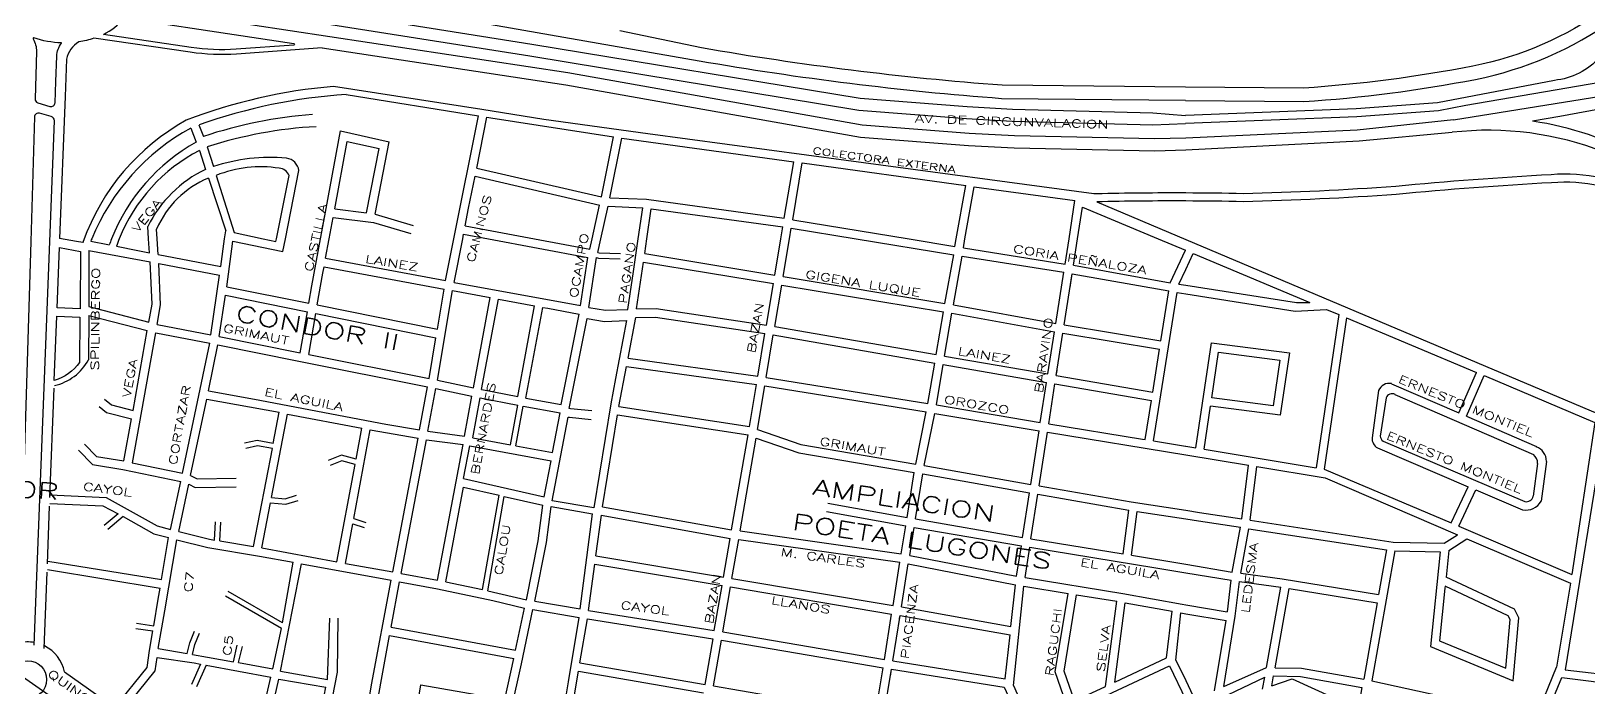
# Model space of a CAD drawing. Header units: millimetres. Extents: x 4375152 to 4409667, y 6523746 to 6549185.
# Drawn here: x 4383284 to 4385230, y 6530495 to 6531316 of the extents above; entities that cross this region are included whole.
import ezdxf

# ---------------------------------------------------------------- set-up
doc = ezdxf.new("R2010")
doc.units = ezdxf.units.MM
for name, color, linetype in [('FERROCARRIL', 252, 'VÍAS'), ('LINEA CALLE', 252, 'Continuous'), ('NOMBRE BARRIO', 8, 'Continuous'), ('NOMBRE CALLE', 252, 'Continuous')]:
    doc.layers.add(name, color=color, linetype=linetype)
doc.styles.add('ROMANS', font='romans')
doc.styles.add('S1', font='ROMANS')
doc.linetypes.add('VÍAS', pattern='A,3.81,[130,ltypeshp.shx,S=6.35,R=0,X=0,Y=0],3.81', length=7.62)

msp = doc.modelspace()

# ---------------------------------------------------------------- linework, layer by layer
at = {"layer": 'FERROCARRIL', "ltscale": 0.3, "transparency": 33554687, "flags": 128}
msp.add_lwpolyline([(4382736.5, 6530909.5, 0.007326), (4383105.8, 6530625.6), (4383401.7, 6530418.5), (4383678, 6530220.2), (4384055.4, 6529961), (4384202.4, 6529835.9), (4384267.5, 6529780.5, 0.038593), (4384512.2, 6529617.9, 0.028826), (4384696.6, 6529553.8, -0.002261), (4385070.4, 6529456, -0.003425), (4385638.4, 6529300.5, -0.012198), (4386349.8, 6529107.4), (4386818.2, 6528980.5)], format="xyb", dxfattribs=at)
at = {"layer": 'LINEA CALLE', "transparency": 33554687}
for p, q in [((4383677.4, 6531236.2), (4383842.7, 6531209.8)), ((4383483.1, 6531194.5), (4383490, 6531177)), ((4383493.3, 6531198.3), (4383498.8, 6531183.7)), ((4383811.8, 6531056), (4383842.7, 6531209.8)), ((4383840.4, 6531144.5), (4383853.2, 6531208.1)), ((4383853.2, 6531208.1), (4383857.9, 6531207.4)), ((4383857.9, 6531207.4), (4384011.4, 6531183.6)), ((4385061.2, 6531204.9), (4384940.8, 6531191.6)), ((4383649.2, 6531078.1), (4383670, 6531190.9)), ((4383662.9, 6531093.4), (4383678.3, 6531177.8)), ((4383670, 6531190.9), (4383731.1, 6531177.2)), ((4383678.4, 6531177.8), (4383718.7, 6531168.9)), ((4383713.3, 6531086.7), (4383731.1, 6531177.2)), ((4383996.2, 6531108.3), (4384011.4, 6531183.6)), ((4384006.8, 6531107.2), (4384021.9, 6531182)), ((4384021.9, 6531182), (4384236.6, 6531152.3)), ((4384940.8, 6531191.6), (4384726.6, 6531181.8)), ((4384726.8, 6531167.4), (4384943.1, 6531178.3)), ((4384943.1, 6531178.3), (4385059.3, 6531189.1)), ((4383493.8, 6531166.4), (4383501.5, 6531142.8)), ((4383503.7, 6531170.8), (4383511.3, 6531146.3)), ((4383702.8, 6531088.5), (4383718.7, 6531168.9)), ((4383514.8, 6531135.2), (4383537.2, 6531063.8)), ((4383590.2, 6531056), (4383606, 6531135)), ((4383601.4, 6531056), (4383618.1, 6531141.3)), ((4383830.3, 6531094.2), (4383838.3, 6531134.1)), ((4383838.3, 6531134.1), (4383994.1, 6531097.9)), ((4383840.4, 6531144.5), (4383996.2, 6531108.3)), ((4384224.8, 6531081.6), (4384236.6, 6531152.3)), ((4384235.3, 6531079.9), (4384247.2, 6531150.9)), ((4384247.2, 6531150.9), (4384451.7, 6531122.6)), ((4383505, 6531132), (4383526.8, 6531066)), ((4384439.8, 6531056), (4384451.7, 6531122.6)), ((4384450.6, 6531056), (4384462.3, 6531121.1)), ((4384462.3, 6531121.1), (4384588, 6531103.8)), ((4383984.7, 6531056), (4383994, 6531097.9)), ((4383995.6, 6531056), (4384004.7, 6531096.6)), ((4384004.7, 6531096.6), (4384048, 6531094.9)), ((4384006.8, 6531107.2), (4384052.5, 6531105.4)), ((4384042.3, 6531056), (4384048, 6531094.9)), ((4384052.5, 6531105.4), (4384224.8, 6531081.6)), ((4384580.7, 6531056), (4384588, 6531103.8)), ((4384591.4, 6531056), (4384597.6, 6531095.7)), ((4384597.6, 6531095.7), (4384692.2, 6531056)), ((4384615.3, 6531102.2), (4384726.6, 6531055.2)), ((4383645.2, 6531056), (4383649.2, 6531078.1)), ((4383650.2, 6531084), (4383650.3, 6531084)), ((4383656.1, 6531056), (4383661, 6531082.7)), ((4383661, 6531082.7), (4383711.3, 6531076.2)), ((4383662.9, 6531093.4), (4383702.8, 6531088.5)), ((4383711.3, 6531076.2), (4383757.9, 6531062.6)), ((4383713.3, 6531086.7), (4383760.9, 6531072.8)), ((4383826, 6531072.2), (4383830.3, 6531094.2)), ((4384053.1, 6531056), (4384058.6, 6531093.6)), ((4384058.6, 6531093.6), (4384222.9, 6531071)), ((4384235.3, 6531079.9), (4384381, 6531056)), ((4383430.3, 6531056), (4383429.4, 6531071.4)), ((4383431.4, 6531038.6), (4383430.3, 6531056)), ((4383441, 6531056), (4383440.3, 6531068)), ((4383442.2, 6531036.5), (4383441, 6531056)), ((4383520.6, 6531021.4), (4383525.4, 6531056)), ((4383525.4, 6531056), (4383526.8, 6531066)), ((4383537.2, 6531063.8), (4383573.6, 6531056)), ((4383573.6, 6531056), (4383589.5, 6531052.6)), ((4383589.5, 6531052.6), (4383590.2, 6531056)), ((4383598.2, 6531040), (4383601.4, 6531056)), ((4383634.5, 6530997.3), (4383645.2, 6531056)), ((4383651.6, 6531031.7), (4383656.1, 6531056)), ((4383801.3, 6531003.9), (4383811.8, 6531056)), ((4383812.4, 6531001.6), (4383822.9, 6531056)), ((4383822.9, 6531056), (4383824, 6531061.8)), ((4383824, 6531061.8), (4383855, 6531056)), ((4383826, 6531072.2), (4383912.8, 6531056)), ((4383855, 6531056), (4383979.4, 6531032.7)), ((4383912.8, 6531056), (4383981.8, 6531043.1)), ((4383981.8, 6531043.1), (4383984.7, 6531056)), ((4383991.8, 6531038.9), (4383995.6, 6531056)), ((4384036.4, 6531015.1), (4384042.3, 6531056)), ((4384050.4, 6531037.5), (4384053.1, 6531056)), ((4384212.8, 6531010.5), (4384220.4, 6531056)), ((4384220.4, 6531056), (4384222.9, 6531071)), ((4384223.3, 6531008.7), (4384231.2, 6531056)), ((4384231.2, 6531056), (4384233.4, 6531069.3)), ((4384233.4, 6531069.3), (4384314.8, 6531056)), ((4384314.8, 6531056), (4384436.5, 6531036)), ((4384381, 6531056), (4384438.1, 6531046.6)), ((4384438.1, 6531046.6), (4384439.8, 6531056)), ((4384448.6, 6531044.8), (4384450.6, 6531056)), ((4384575.9, 6531024.5), (4384580.7, 6531056)), ((4384586.3, 6531022.9), (4384591.4, 6531056)), ((4384692.2, 6531056), (4384726.1, 6531041.8)), ((4384724.7, 6531056), (4384726.6, 6531055.2)), ((4383355.8, 6531041.6), (4383355.6, 6530971.3)), ((4383355.8, 6531041.6), (4383432.2, 6531027.1)), ((4383358.1, 6531053), (4383379.4, 6531048.9)), ((4383379.4, 6531048.9), (4383381.2, 6531048.5)), ((4383390.3, 6531046.7), (4383417, 6531041.4)), ((4383417, 6531041.4), (4383431.4, 6531038.6)), ((4383442.2, 6531036.5), (4383520.6, 6531021.4)), ((4383528.3, 6530996.1), (4383535.8, 6531053.2)), ((4383535.8, 6531053.2), (4383598.2, 6531040)), ((4383991.8, 6531038.9), (4383993.5, 6531038.6)), ((4383993.5, 6531038.6), (4384020.1, 6531037.8)), ((4384050.4, 6531037.5), (4384212.8, 6531010.5)), ((4384425.6, 6530975.3), (4384436.5, 6531036)), ((4384448.6, 6531044.8), (4384575.8, 6531024.5)), ((4384707.1, 6531001.1), (4384726.1, 6531041.8)), ((4384726.6, 6531055.2), (4385252.1, 6530833.1)), ((4384726.6, 6531017.7), (4384735.9, 6531037.7)), ((4384735.9, 6531037.7), (4384881.6, 6530976.5)), ((4383434.7, 6530974.3), (4383432.2, 6531027.1)), ((4383445.4, 6530973.6), (4383443, 6531025.1)), ((4383443, 6531025.1), (4383519, 6531010.7)), ((4383648.2, 6531013), (4383649.6, 6531020.8)), ((4383649.6, 6531020.8), (4383799.9, 6530993.2)), ((4383651.6, 6531031.7), (4383801.3, 6531003.9)), ((4383970, 6530972.5), (4383979.4, 6531032.7)), ((4383980.4, 6530970.3), (4383990.1, 6531032.5)), ((4383990.1, 6531032.5), (4383992.8, 6531032)), ((4383992.8, 6531032), (4384019.9, 6531031.1)), ((4384040.2, 6530968.4), (4384048.7, 6531027)), ((4384048.7, 6531027), (4384211.2, 6531000)), ((4384436.1, 6530973.5), (4384447, 6531034.3)), ((4384447, 6531034.3), (4384574.2, 6531014.3)), ((4384586.3, 6531022.9), (4384707.1, 6531001.1)), ((4384718, 6530999.3), (4384726.6, 6531017.7)), ((4383508, 6530936.1), (4383519, 6531010.7)), ((4383630.6, 6530975.4), (4383634.5, 6530997.3)), ((4383641.1, 6530973.4), (4383648.2, 6531013)), ((4383812.4, 6531001.6), (4383970, 6530972.5)), ((4384029.4, 6530967.8), (4384036.4, 6531015.1)), ((4384202.5, 6530948), (4384211.2, 6531000)), ((4384213.1, 6530946.2), (4384221.7, 6530998.2)), ((4384221.7, 6530998.2), (4384423.7, 6530964.8)), ((4384223.3, 6531008.7), (4384425.6, 6530975.3)), ((4384564.2, 6530950.2), (4384574.2, 6531014.3)), ((4384574.7, 6530948.4), (4384584.6, 6531012.4)), ((4384582, 6530995), (4384584.6, 6531012.4)), ((4384584.6, 6531012.4), (4384705.4, 6530990.8)), ((4384718, 6530999.3), (4384726.6, 6530998)), ((4384726.6, 6530998), (4384865.1, 6530976.2)), ((4383518.6, 6530934), (4383526.3, 6530985.6)), ((4383526.3, 6530985.6), (4383629.1, 6530964.8)), ((4383528.3, 6530996.1), (4383630.6, 6530975.4)), ((4383791.3, 6530942.9), (4383799.9, 6530993.2)), ((4383791.3, 6530879.2), (4383810.3, 6530991.3)), ((4383810.3, 6530991.3), (4383857.2, 6530982.6)), ((4383836.2, 6530869.7), (4383857.2, 6530982.6)), ((4383846.6, 6530867.6), (4383867.7, 6530980.6)), ((4383867.7, 6530980.6), (4383912.7, 6530972.3)), ((4384686.2, 6530803.4), (4384715.7, 6530988.9)), ((4384695.5, 6530928.4), (4384705.4, 6530990.8)), ((4384715.7, 6530988.9), (4384726.6, 6530987.2)), ((4384726.6, 6530987.2), (4384863.2, 6530965.7)), ((4383355.5, 6530960.3), (4383355.2, 6530904.6)), ((4383355.5, 6530960.3), (4383428.7, 6530941.5)), ((4383355.6, 6530971.3), (4383430.7, 6530951.9)), ((4383430.7, 6530951.9), (4383434.7, 6530974.3)), ((4383441, 6530948.9), (4383445.4, 6530973.6)), ((4383619.9, 6530913.4), (4383629.1, 6530964.8)), ((4383630.4, 6530911.5), (4383639.5, 6530962.8)), ((4383639.5, 6530962.8), (4383789.5, 6530932.4)), ((4383641.1, 6530973.4), (4383791.3, 6530942.9)), ((4383891.6, 6530858.8), (4383912.7, 6530972.3)), ((4383902, 6530856.8), (4383923.1, 6530970.3)), ((4383923.1, 6530970.3), (4383929.1, 6530969.2)), ((4383929.1, 6530969.2), (4383968.4, 6530961.9)), ((4383945.9, 6530849), (4383968.4, 6530961.9)), ((4383980.4, 6530970.3), (4384001.2, 6530966.8)), ((4384001.2, 6530966.8), (4384029.4, 6530967.8)), ((4384039.2, 6530957.8), (4384063.8, 6530958.2)), ((4384040.2, 6530968.4), (4384064.5, 6530968.9)), ((4384063.8, 6530958.2), (4384200.6, 6530937.5)), ((4384064.5, 6530968.9), (4384202.5, 6530948)), ((4384414.6, 6530911.2), (4384423.7, 6530964.8)), ((4384425.1, 6530909.4), (4384434.1, 6530963.1)), ((4384434.1, 6530963.1), (4384562.4, 6530939.7)), ((4384436.1, 6530973.5), (4384564.2, 6530950.2)), ((4384863.2, 6530965.7), (4384902.3, 6530967.8)), ((4384865.1, 6530976.2), (4384881.6, 6530976.5)), ((4384917.9, 6530961.3), (4384889.4, 6530769.9)), ((4384902.3, 6530967.8), (4384917.9, 6530961.3)), ((4384902.3, 6530967.8), (4384917.9, 6530961.3)), ((4383410.9, 6530841.3), (4383428.7, 6530941.5)), ((4383441, 6530948.9), (4383508, 6530936.1)), ((4384029.6, 6530907), (4384039.2, 6530957.8)), ((4384213.1, 6530946.2), (4384414.6, 6530911.2)), ((4384554.2, 6530887.1), (4384562.4, 6530939.7)), ((4384574.7, 6530948.4), (4384695.5, 6530928.4)), ((4384927.5, 6530957.2), (4384899.7, 6530768.2)), ((4384927.5, 6530957.2), (4385089.8, 6530889.1)), ((4383410.1, 6530776), (4383439.3, 6530938.4)), ((4383439.3, 6530938.4), (4383506.9, 6530925.5)), ((4383472.7, 6530763.1), (4383506.9, 6530925.5)), ((4383505.2, 6530866), (4383517, 6530923.5)), ((4383517, 6530923.5), (4383618.1, 6530902.9)), ((4383518.6, 6530934), (4383619.9, 6530913.4)), ((4383780.9, 6530881.5), (4383789.5, 6530932.4)), ((4384191.7, 6530884.3), (4384200.6, 6530937.5)), ((4384202.2, 6530882.6), (4384211.1, 6530935.8)), ((4384211.1, 6530935.8), (4384412.9, 6530900.6)), ((4384564.7, 6530885.3), (4384572.9, 6530937.9)), ((4384572.9, 6530937.9), (4384693.8, 6530917.9)), ((4384739, 6530794.6), (4384758.6, 6530925.8)), ((4384758.6, 6530925.8), (4384856.1, 6530913.3)), ((4383618.1, 6530902.9), (4383779.1, 6530871)), ((4383630.4, 6530911.5), (4383780.9, 6530881.5)), ((4384029.6, 6530907), (4384191.7, 6530884.3)), ((4384404.4, 6530850.1), (4384412.9, 6530900.6)), ((4384425.1, 6530909.4), (4384554.2, 6530887.1)), ((4384685.3, 6530864.5), (4384693.8, 6530917.9)), ((4384759.1, 6530857.3), (4384767.6, 6530914.2)), ((4384767.6, 6530914.2), (4384844.1, 6530904.2)), ((4384844.1, 6530904.2), (4384835.6, 6530847.4)), ((4384856.1, 6530913.3), (4384844.7, 6530835.5)), ((4384018.2, 6530846.5), (4384027.6, 6530896.6)), ((4384027.6, 6530896.6), (4384190, 6530873.8)), ((4384202.2, 6530882.6), (4384404.4, 6530850.1)), ((4384414.9, 6530848.3), (4384423.4, 6530898.9)), ((4384423.4, 6530898.9), (4384552.6, 6530876.6)), ((4384564.7, 6530885.3), (4384565.7, 6530891.4)), ((4384564.7, 6530885.3), (4384564.7, 6530885.3)), ((4384564.7, 6530885.3), (4384685.3, 6530864.5)), ((4385067.7, 6530838.4), (4385089.7, 6530889.1)), ((4385077.4, 6530834.2), (4385099.4, 6530885)), ((4385099.4, 6530885), (4385237.8, 6530826.6)), ((4383505.2, 6530866), (4383562.8, 6530855.6)), ((4383769, 6530817.2), (4383779.1, 6530871)), ((4383779.5, 6530815.4), (4383789.5, 6530868.9)), ((4383789.5, 6530868.9), (4383834.4, 6530859.3)), ((4383791.3, 6530879.2), (4383836.2, 6530869.7)), ((4383846.6, 6530867.6), (4383846.8, 6530867.5)), ((4383846.7, 6530867.7), (4383891.6, 6530858.8)), ((4384181.3, 6530821.4), (4384190, 6530873.8)), ((4384191.4, 6530817.6), (4384200.6, 6530872.1)), ((4384200.6, 6530872.1), (4384402.3, 6530839.6)), ((4384544.8, 6530826.6), (4384552.6, 6530876.6)), ((4384555.3, 6530824.8), (4384563.1, 6530874.8)), ((4384563.1, 6530874.8), (4384563.1, 6530874.8)), ((4384563.1, 6530874.8), (4384683.7, 6530854)), ((4384967.6, 6530866.2), (4384959.4, 6530807.2)), ((4384983.7, 6530874.9), (4385067.7, 6530838.4)), ((4384988, 6530861.4), (4385161, 6530786.2)), ((4383368.5, 6530846.6), (4383377.8, 6530839)), ((4383375.1, 6530855.7), (4383384.1, 6530848.3)), ((4383384.1, 6530848.3), (4383410.9, 6530841.3)), ((4383482.9, 6530760.3), (4383503, 6530855.6)), ((4383503, 6530855.6), (4383593.7, 6530839.3)), ((4383562.8, 6530855.6), (4383726.8, 6530824.4)), ((4383825.2, 6530809.4), (4383834.4, 6530859.3)), ((4383835.6, 6530807.4), (4383844.9, 6530857.2)), ((4383844.9, 6530857.2), (4383891.7, 6530848)), ((4383882.5, 6530798.6), (4383891.7, 6530848)), ((4383889.1, 6530797.4), (4383898.3, 6530846.8)), ((4383898.3, 6530846.8), (4383944.9, 6530838.4)), ((4383902, 6530856.8), (4383945.9, 6530849)), ((4384018.2, 6530846.5), (4384181.3, 6530821.4)), ((4384414.9, 6530848.3), (4384544.8, 6530826.6)), ((4384675.9, 6530805.1), (4384683.7, 6530854)), ((4384749.5, 6530792.9), (4384757.5, 6530846.8)), ((4384844.7, 6530835.5), (4384757.5, 6530846.8)), ((4384835.6, 6530847.4), (4384759.1, 6530857.3)), ((4384976.9, 6530857.2), (4384969.7, 6530809.5)), ((4383377.8, 6530839), (4383409, 6530830.8)), ((4383399.6, 6530778.3), (4383409, 6530830.8)), ((4383584.1, 6530732.7), (4383604.1, 6530836.9)), ((4383586.2, 6530800.2), (4383593.7, 6530839.3)), ((4383604.1, 6530836.9), (4383696.9, 6530819.3)), ((4383726.8, 6530824.4), (4383769, 6530817.2)), ((4383935.3, 6530788.7), (4383944.9, 6530838.4)), ((4383997.6, 6530721), (4384016.4, 6530836)), ((4384016.4, 6530836), (4384179.5, 6530810.9)), ((4384389.3, 6530774.4), (4384402.3, 6530839.6)), ((4384399.8, 6530772.6), (4384412.8, 6530837.8)), ((4384412.8, 6530837.8), (4384543.3, 6530816)), ((4384412.8, 6530837.5), (4384543.4, 6530816.1)), ((4384413, 6530837.5), (4384413.1, 6530837.8)), ((4384555.3, 6530824.8), (4384672.5, 6530805.6)), ((4385077.4, 6530834.2), (4385164.7, 6530796.2)), ((4385252.1, 6530833.1), (4385200.6, 6530517.3)), ((4385237.8, 6530826.6), (4385209.1, 6530636.6)), ((4383566.1, 6530804), (4383550.4, 6530800.4)), ((4383586.2, 6530800.2), (4383566.1, 6530804)), ((4383686.9, 6530706.4), (4383707.4, 6530817.3)), ((4383689.7, 6530780.6), (4383696.9, 6530819.3)), ((4383707.4, 6530817.3), (4383767.1, 6530806.8)), ((4383735.7, 6530639.6), (4383767.1, 6530806.8)), ((4383746.1, 6530637.8), (4383777.5, 6530804.9)), ((4383777.5, 6530804.9), (4383823.3, 6530798.9)), ((4383779.5, 6530815.4), (4383825.2, 6530809.4)), ((4383835.6, 6530807.4), (4383882.5, 6530798.6)), ((4384159, 6530692.1), (4384179.5, 6530810.9)), ((4384169.6, 6530690.8), (4384189.6, 6530807)), ((4384189.6, 6530807), (4384242.8, 6530788.6)), ((4384191.4, 6530817.6), (4384245.4, 6530799)), ((4384533, 6530749), (4384543.4, 6530816.1)), ((4384543.2, 6530816), (4384543.2, 6530816.1)), ((4384543.3, 6530747.1), (4384553.9, 6530814.3)), ((4384553.9, 6530814.3), (4384726.6, 6530785.9)), ((4384672.5, 6530805.6), (4384675.9, 6530805.1)), ((4384672.5, 6530805.6), (4384675.9, 6530805.1)), ((4384686.2, 6530803.4), (4384726.2, 6530796.7)), ((4384973.3, 6530803.2), (4385150.3, 6530727.6)), ((4383342.6, 6530791.9), (4383360.2, 6530774.1)), ((4383350.1, 6530799.4), (4383365.3, 6530784)), ((4383365.3, 6530784), (4383399.4, 6530778.4)), ((4383566.3, 6530797.2), (4383551.9, 6530793.9)), ((4383561.5, 6530671.4), (4383585, 6530793.7)), ((4383585, 6530793.7), (4383566.3, 6530797.2)), ((4383671.5, 6530785.4), (4383654.8, 6530779)), ((4383689.7, 6530780.6), (4383671.5, 6530785.4)), ((4383791.4, 6530629.5), (4383823.3, 6530798.9)), ((4383824, 6530756.4), (4383831.8, 6530797.4)), ((4383831.8, 6530797.4), (4383933.3, 6530778.3)), ((4383889.1, 6530797.4), (4383935.3, 6530788.7)), ((4384242.8, 6530788.6), (4384387.3, 6530763.9)), ((4384245.4, 6530799), (4384389.3, 6530774.4)), ((4384726.2, 6530796.7), (4384726.6, 6530796.7)), ((4384726.2, 6530796.7), (4384726.6, 6530796.7)), ((4384726.6, 6530796.7), (4384739, 6530794.6)), ((4384726.6, 6530785.9), (4384805, 6530773)), ((4384749.5, 6530792.9), (4384889.4, 6530769.9)), ((4384966.3, 6530794.6), (4385079.6, 6530746.2)), ((4383360.2, 6530774.1), (4383398.3, 6530767.8)), ((4383398.3, 6530767.8), (4383470.5, 6530752.8)), ((4383410, 6530776), (4383472.7, 6530763.1)), ((4383472.6, 6530763.1), (4383472.8, 6530764)), ((4383671.8, 6530778.4), (4383657.2, 6530772.8)), ((4383665.8, 6530652.1), (4383688.5, 6530774.1)), ((4383688.5, 6530774.1), (4383671.8, 6530778.4)), ((4383924.9, 6530733.5), (4383933.3, 6530778.3)), ((4384378.3, 6530707.7), (4384387.3, 6530763.9)), ((4384399.8, 6530772.6), (4384533, 6530749)), ((4384796.7, 6530705.9), (4384805, 6530773)), ((4384807.2, 6530704.2), (4384815.5, 6530771.3)), ((4384815.5, 6530771.3), (4384900.9, 6530757.2)), ((4384899.7, 6530768.2), (4385058.2, 6530701.1)), ((4385166.2, 6530775.3), (4385160.7, 6530734.3)), ((4385177.2, 6530777.8), (4385170.7, 6530728)), ((4383457.8, 6530692.8), (4383470.5, 6530752.8)), ((4383468.1, 6530690.2), (4383480.6, 6530749.5)), ((4383480.6, 6530749.5), (4383488.7, 6530745.2)), ((4383482.9, 6530760.3), (4383491.2, 6530755.9)), ((4383488.7, 6530745.2), (4383539.9, 6530746.2)), ((4383491.2, 6530755.9), (4383539.7, 6530756.9)), ((4383801.8, 6530627.4), (4383824.1, 6530745.4)), ((4383824, 6530756.4), (4383924.9, 6530733.5)), ((4383824.1, 6530745.4), (4383868.4, 6530735.4)), ((4384388.8, 6530705.8), (4384397.8, 6530762.1)), ((4384397.8, 6530762.1), (4384531.3, 6530738.4)), ((4384543.3, 6530747.3), (4384658.5, 6530727.1)), ((4384543.3, 6530747.1), (4384543.4, 6530747.1)), ((4384900.9, 6530757.2), (4385066.1, 6530686.2)), ((4385058.2, 6530701.1), (4385079.6, 6530746.2)), ((4383307.1, 6530725.3), (4383373, 6530722.3)), ((4383307.5, 6530736), (4383377.3, 6530732.8)), ((4383377.3, 6530732.8), (4383441, 6530697.1)), ((4383572, 6530669.7), (4383582.8, 6530725.9)), ((4383582.8, 6530725.9), (4383601.7, 6530724.3)), ((4383584.1, 6530732.7), (4383601, 6530731)), ((4383601, 6530731), (4383615.3, 6530735.5)), ((4383601.7, 6530724.3), (4383617.3, 6530729.1)), ((4383847.7, 6530617.7), (4383868.4, 6530735.4)), ((4383854.2, 6530616.1), (4383874.9, 6530733.9)), ((4383874.9, 6530733.9), (4383923.1, 6530723)), ((4384279.2, 6530725.5), (4384378.3, 6530707.7)), ((4384522.6, 6530682.7), (4384531.3, 6530738.4)), ((4384533.1, 6530681), (4384541.7, 6530736.7)), ((4384541.7, 6530736.7), (4384655.3, 6530716.9)), ((4384658.5, 6530727.1), (4384726.6, 6530716.7)), ((4385068, 6530697), (4385089.2, 6530742.1)), ((4385089.2, 6530742.1), (4385147.5, 6530717.2)), ((4383373, 6530722.3), (4383392.2, 6530712.3)), ((4383392.2, 6530712.3), (4383375, 6530697.6)), ((4383398.4, 6530708.8), (4383379.4, 6530692.6)), ((4383398.4, 6530708.8), (4383437, 6530687.2)), ((4383686.9, 6530706.4), (4383701.9, 6530701.6)), ((4383917.2, 6530678.3), (4383923.1, 6530723)), ((4383927.7, 6530676.6), (4383933.6, 6530721.4)), ((4383933.6, 6530721.4), (4383985.3, 6530712.4)), ((4383969.6, 6530593.4), (4383985.3, 6530712.4)), ((4383989.3, 6530659.7), (4383996.2, 6530710.6)), ((4383996.1, 6530710.4), (4384157.2, 6530681.6)), ((4383996.2, 6530710.6), (4383996.3, 6530710.6)), ((4383997.6, 6530721), (4384159, 6530692.1)), ((4384277.4, 6530715), (4384376.6, 6530697.2)), ((4384388.8, 6530705.8), (4384522.6, 6530682.7)), ((4384648.2, 6530662.2), (4384655.3, 6530716.9)), ((4384658.8, 6530660.5), (4384665.8, 6530715.1)), ((4384665.8, 6530715.1), (4384726.6, 6530705.9)), ((4384726.6, 6530716.7), (4384743.8, 6530714)), ((4384726.6, 6530705.9), (4384742.5, 6530703.5)), ((4384743.8, 6530714), (4384796.7, 6530705.9)), ((4383437, 6530687.2), (4383455.4, 6530682.5)), ((4383441, 6530697.1), (4383457.8, 6530692.8)), ((4383468.1, 6530690.2), (4383506.3, 6530680.5)), ((4383512.7, 6530679.5), (4383514.1, 6530702.3)), ((4383519.2, 6530678.4), (4383520.8, 6530701.8)), ((4383676.4, 6530650.1), (4383685.6, 6530699.8)), ((4383685.6, 6530699.8), (4383699.9, 6530695.3)), ((4384169.6, 6530690.8), (4384371, 6530662.2)), ((4384371, 6530662.2), (4384376.6, 6530697.2)), ((4384381.5, 6530660.3), (4384387.1, 6530695.3)), ((4384387.1, 6530695.3), (4384521.1, 6530672.2)), ((4384742.5, 6530703.5), (4384795, 6530695.4)), ((4384784.6, 6530639.5), (4384795, 6530695.4)), ((4384795.3, 6530638.2), (4384805.5, 6530693.7)), ((4384805.5, 6530693.7), (4384977.4, 6530667.2)), ((4384807.2, 6530704.2), (4384985.6, 6530676.7)), ((4385049.7, 6530675.4), (4385066.1, 6530686.2)), ((4385068, 6530697), (4385209.1, 6530636.6)), ((4383446.6, 6530630.3), (4383455.4, 6530682.5)), ((4383450.7, 6530590.9), (4383465.8, 6530679.8)), ((4383465.8, 6530679.8), (4383504.2, 6530670.1)), ((4383504.2, 6530670.1), (4383568.8, 6530659.4)), ((4383506.4, 6530680.5), (4383512.7, 6530679.5)), ((4383519.2, 6530678.4), (4383561.5, 6530671.4)), ((4383572, 6530669.7), (4383665.8, 6530652.1)), ((4383902.6, 6530604.6), (4383917.2, 6530678.3)), ((4383913.1, 6530602.9), (4383927.7, 6530676.6)), ((4384148.8, 6530633.2), (4384157.2, 6530681.6)), ((4384159.3, 6530631.4), (4384167.8, 6530680.3)), ((4384167.8, 6530680.3), (4384369.4, 6530651.7)), ((4384515.2, 6530634.3), (4384521.1, 6530672.2)), ((4384525.7, 6530632.6), (4384531.6, 6530670.5)), ((4384531.6, 6530670.5), (4384689, 6530644.8)), ((4384533.1, 6530681), (4384648.2, 6530662.2)), ((4384977.4, 6530667.2), (4384967.6, 6530611.5)), ((4384985.6, 6530676.7), (4385049.7, 6530675.4)), ((4385055.2, 6530666.3), (4385051.8, 6530632.9)), ((4385055.2, 6530666.3), (4385077.9, 6530681.2)), ((4385077.9, 6530681.2), (4385207.3, 6530625.7)), ((4383304.3, 6530653), (4383446.6, 6530630.3)), ((4383568.8, 6530659.4), (4383610.9, 6530651.7)), ((4383595.2, 6530515.7), (4383621.4, 6530649.8)), ((4383597.6, 6530576), (4383610.9, 6530651.7)), ((4383621.4, 6530649.8), (4383733.6, 6530629.3)), ((4383676.4, 6530650.1), (4383735.7, 6530639.6)), ((4383980.1, 6530591.6), (4383987.9, 6530649.2)), ((4383987.9, 6530649.2), (4384147, 6530622.8)), ((4383989.3, 6530659.7), (4384148.8, 6530633.2)), ((4384360.7, 6530597.5), (4384369.4, 6530651.7)), ((4384369.2, 6530651.3), (4384369.3, 6530651.7)), ((4384371.2, 6530595.8), (4384379.8, 6530649.8)), ((4384379.8, 6530649.8), (4384513.7, 6530623.7)), ((4384381.5, 6530660.3), (4384515.2, 6530634.3)), ((4384658.8, 6530660.5), (4384726.6, 6530649.2)), ((4384726.6, 6530649.2), (4384784.7, 6530639.5)), ((4384988, 6530666), (4384959.3, 6530503.5)), ((4384988, 6530666), (4385044.7, 6530664.9)), ((4385044.7, 6530664.9), (4385032.5, 6530546.3)), ((4383303.9, 6530642.7), (4383444.8, 6530619.5)), ((4383709, 6530498.5), (4383733.6, 6530629.3)), ((4383733.4, 6530570.4), (4383744.1, 6530627.3)), ((4383744.1, 6530627.3), (4383791.3, 6530618.7)), ((4383746.1, 6530637.8), (4383791.4, 6530629.5)), ((4383801.8, 6530627.4), (4383847.7, 6530617.7)), ((4384159.3, 6530631.4), (4384360.7, 6530597.5)), ((4384525.7, 6530632.6), (4384647.9, 6530612.8)), ((4384689, 6530644.8), (4384726.6, 6530638.6)), ((4384726.6, 6530638.6), (4384783.3, 6530629.2)), ((4384778.6, 6530589.8), (4384783.3, 6530629.2)), ((4384788.5, 6530584.2), (4384793.8, 6530627.6)), ((4384793.8, 6530627.6), (4384845.4, 6530620.4)), ((4384795.3, 6530638.2), (4384847.1, 6530631)), ((4384847.1, 6530631), (4384967.6, 6530611.5)), ((4385137.2, 6530593.1), (4385051.8, 6530632.9)), ((4383442.4, 6530605.7), (4383444.8, 6530619.5)), ((4383596.4, 6530569.1), (4383526.5, 6530609.5)), ((4383597.6, 6530576), (4383529.8, 6530615.3)), ((4383791.3, 6530618.7), (4383860.5, 6530604.1)), ((4383854.2, 6530616.1), (4383902.6, 6530604.6)), ((4384137.3, 6530566.5), (4384147, 6530622.8)), ((4384147.8, 6530564.9), (4384157.5, 6530620.9)), ((4384157.5, 6530620.9), (4384359, 6530587)), ((4384508, 6530571.5), (4384513.7, 6530623.7)), ((4384511.2, 6530497.6), (4384524.2, 6530621.8)), ((4384524.2, 6530621.8), (4384579.5, 6530612.8)), ((4384563.5, 6530514.8), (4384579.5, 6530612.8)), ((4384574.4, 6530515.7), (4384590, 6530611.1)), ((4384590, 6530611.1), (4384640.5, 6530602.9)), ((4384647.9, 6530612.8), (4384722.1, 6530599.3)), ((4384827.4, 6530520), (4384845.4, 6530620.4)), ((4384838.2, 6530519.9), (4384855.9, 6530618.9)), ((4384855.9, 6530618.9), (4384965.7, 6530601.1)), ((4385050.4, 6530619.2), (4385043.8, 6530553.7)), ((4385050.7, 6530621.7), (4385050.4, 6530619.2)), ((4385129.5, 6530584.9), (4385050.7, 6530621.7)), ((4385207.3, 6530625.7), (4385189.8, 6530520.6)), ((4383436.9, 6530572.3), (4383442.4, 6530605.7)), ((4383442.2, 6530544), (4383450.7, 6530590.9)), ((4383860.5, 6530604.1), (4383900.2, 6530594.3)), ((4383889, 6530541.9), (4383900.2, 6530594.3)), ((4383896.2, 6530524.9), (4383910.7, 6530592.5)), ((4383910.7, 6530592.5), (4383968.4, 6530582.8)), ((4383913.1, 6530602.9), (4383969.6, 6530593.4)), ((4383980.1, 6530591.6), (4384137.3, 6530566.5)), ((4384371.2, 6530595.8), (4384508, 6530571.5)), ((4384626.4, 6530496.6), (4384640.5, 6530602.9)), ((4384637.9, 6530502), (4384651, 6530601.1)), ((4384651, 6530601.1), (4384709.4, 6530590.5)), ((4384702.5, 6530532.1), (4384709.4, 6530590.5)), ((4384714.3, 6530529.3), (4384720.2, 6530588.5)), ((4384720.2, 6530588.5), (4384726.6, 6530587.4)), ((4384722.1, 6530599.3), (4384726.6, 6530598.5)), ((4384726.6, 6530598.5), (4384778.5, 6530589.8)), ((4384965.7, 6530601.1), (4384948.9, 6530505.7)), ((4385142.9, 6530582.3), (4385137.2, 6530593.1)), ((4383414.3, 6530569.1), (4383435.8, 6530565.8)), ((4383415.3, 6530575.7), (4383436.9, 6530572.3)), ((4383585.6, 6530518.7), (4383596.4, 6530569.1)), ((4383654, 6530505.3), (4383656.8, 6530581.9)), ((4383666.4, 6530514.3), (4383667.4, 6530581.7)), ((4383733.4, 6530570.4), (4383889, 6530541.9)), ((4383955, 6530502.4), (4383968.4, 6530582.8)), ((4383969.4, 6530526.2), (4383978.8, 6530581.1)), ((4383978.8, 6530581.1), (4384135.7, 6530556.1)), ((4384349.9, 6530530.1), (4384359, 6530587)), ((4384360.5, 6530528.7), (4384369.5, 6530585.3)), ((4384368.9, 6530581.6), (4384369.5, 6530585.3)), ((4384369.5, 6530585.3), (4384506.9, 6530560.9)), ((4384726.6, 6530587.4), (4384777, 6530579)), ((4384762.6, 6530490.9), (4384777, 6530579)), ((4384774.3, 6530496.4), (4384788.5, 6530584.2)), ((4385126.4, 6530519.2), (4385132, 6530580.1)), ((4385132, 6530580.1), (4385129.5, 6530584.9)), ((4385135.6, 6530503.7), (4385142.9, 6530582.3)), ((4383431.4, 6530541.4), (4383435.8, 6530565.8)), ((4383478.6, 6530537.6), (4383481.7, 6530550.9)), ((4383481.7, 6530550.9), (4383487.9, 6530565.7)), ((4383488, 6530548.9), (4383494, 6530563.2)), ((4383728, 6530542), (4383731.4, 6530560)), ((4383731.4, 6530560), (4383886.8, 6530531.5)), ((4384125.9, 6530498.9), (4384135.8, 6530556.1)), ((4384136.4, 6530497.4), (4384146.2, 6530554.4)), ((4384146.2, 6530554.4), (4384348.2, 6530519.6)), ((4384147.8, 6530564.9), (4384349.9, 6530530.1)), ((4384500.9, 6530506), (4384506.9, 6530560.9)), ((4384500.9, 6530506), (4384506.9, 6530560.9)), ((4385043.8, 6530553.7), (4385126.4, 6530519.2)), ((4383428.6, 6530520.3), (4383431.4, 6530541.4)), ((4383438.7, 6530515.9), (4383441, 6530532.6)), ((4383441, 6530532.6), (4383487.3, 6530525.9)), ((4383442.2, 6530544), (4383478.6, 6530537.6)), ((4383485.3, 6530536.4), (4383488, 6530548.9)), ((4383485.3, 6530536.4), (4383504.1, 6530533.1)), ((4383504, 6530533.1), (4383536.3, 6530527.4)), ((4383536.3, 6530527.4), (4383541, 6530548)), ((4383542.9, 6530526.3), (4383547.5, 6530546.6)), ((4383700.8, 6530391.1), (4383728, 6530542)), ((4383875.5, 6530480.3), (4383886.8, 6530531.5)), ((4384637.8, 6530502), (4384702.5, 6530532.1)), ((4385032.5, 6530546.3), (4385135.6, 6530503.7)), ((4383325.4, 6530514.7), (4383388.3, 6530470.1)), ((4383388.3, 6530470.1), (4383428.6, 6530520.3)), ((4383396.7, 6530464.4), (4383438.7, 6530515.9)), ((4383495.4, 6530524.4), (4383484.1, 6530498.8)), ((4383487.3, 6530525.9), (4383495.4, 6530524.4)), ((4383502.2, 6530523.1), (4383490.2, 6530496.1)), ((4383502.2, 6530523.1), (4383583, 6530508.1)), ((4383542.9, 6530526.3), (4383585.6, 6530518.7)), ((4383595.2, 6530515.7), (4383654, 6530505.3)), ((4383649.4, 6530426.2), (4383666.4, 6530514.3)), ((4383883.5, 6530466.9), (4383896.2, 6530524.9)), ((4383961.6, 6530481), (4383967.5, 6530515.7)), ((4383967.5, 6530515.7), (4384123.9, 6530488.4)), ((4383969.4, 6530526.2), (4384125.9, 6530498.9)), ((4384339, 6530462.1), (4384348.2, 6530519.6)), ((4384349.4, 6530459.9), (4384358.8, 6530518.2)), ((4384357.4, 6530509.3), (4384358.8, 6530518.2)), ((4384358.8, 6530518.2), (4384499.8, 6530495.4)), ((4384360.5, 6530528.7), (4384500.9, 6530506)), ((4384535.9, 6530442.7), (4384706.2, 6530522.1)), ((4384577.7, 6530473.9), (4384563.5, 6530514.8)), ((4384587.4, 6530478.4), (4384574.4, 6530515.7)), ((4384706.2, 6530522.1), (4384726.6, 6530479.6)), ((4384714.3, 6530529.3), (4384726.6, 6530503.8)), ((4384774.3, 6530496.4), (4384827.4, 6530520)), ((4384827.4, 6530520), (4384827.4, 6530520)), ((4384838.2, 6530519.9), (4384871, 6530519.5)), ((4384871, 6530519.5), (4384948.9, 6530505.7)), ((4385164.5, 6530458.3), (4385189.8, 6530520.6)), ((4385200.6, 6530517.3), (4385298, 6530505.7)), ((4383569.4, 6530449.5), (4383583, 6530508.1)), ((4383575.2, 6530427.2), (4383593.3, 6530505.6)), ((4383593.3, 6530505.6), (4383651.9, 6530495.6)), ((4383639.6, 6530431.7), (4383651.9, 6530495.6)), ((4383692.9, 6530398.4), (4383709, 6530498.5)), ((4383757, 6530415.7), (4383770.5, 6530498.6)), ((4383770.5, 6530498.6), (4383875.5, 6530480.3)), ((4383950.4, 6530474.8), (4383955, 6530502.4)), ((4384136.4, 6530497.4), (4384339, 6530462.1)), ((4384499.8, 6530495.4), (4384521.7, 6530447.6)), ((4384511.2, 6530497.6), (4384531.5, 6530452.3)), ((4384587.4, 6530478.4), (4384626.4, 6530496.6)), ((4384726.6, 6530503.8), (4384738.5, 6530479)), ((4384743.4, 6530469), (4384825.3, 6530508)), ((4384822.6, 6530493.1), (4384825.3, 6530508)), ((4384834.1, 6530497.1), (4384836.4, 6530509.8)), ((4384834.1, 6530497.1), (4384859.7, 6530505.8)), ((4384836.4, 6530509.8), (4384869.9, 6530508.9)), ((4384859.7, 6530505.8), (4384911.4, 6530482.2)), ((4384869.9, 6530508.9), (4384946.7, 6530495.3)), ((4384946.7, 6530495.3), (4384943.4, 6530476.4)), ((4384959.3, 6530503.5), (4385120.9, 6530468.2)), ((4385175.8, 6530457.1), (4385196.6, 6530507.5)), ((4385196.6, 6530507.5), (4385296.7, 6530495.1))]:
    msp.add_line(p, q, dxfattribs=at)
for points in [[(4384726.1, 6531228.9), (4384874, 6531227.5, 0.030598), (4385088.6, 6531255.3, 0.106919), (4385261.5, 6531330.3), (4385387.5, 6531448.5), (4385387.9, 6531448.7, 0.168166), (4385437.5, 6531512.7, -0.947373), (4385461.4, 6531510.4, -0.040637), (4385466.7, 6531477.8), (4385468.2, 6531459.2, -0.244275), (4385445.4, 6531431.4), (4385387.3, 6531416.8, 0.143017), (4385344, 6531388.2), (4385244, 6531282.8, -0.18129), (4385187.2, 6531254), (4385041.2, 6531226), (4384939.7, 6531218.4), (4384726.1, 6531210.1)], [(4384726.1, 6531228.9), (4384496.4, 6531231.1, -0.024201), (4384118.4, 6531278.1), (4383620.6, 6531365.6, -0.087751), (4383451.6, 6531445.8), (4383420.8, 6531466.2), (4383391.8, 6531491.2, 0.108318), (4383353.9, 6531507.3, 0.204288), (4383308.3, 6531494.6, 0.234537), (4383304.2, 6531481.1), (4383308, 6531447.5, 0.249136), (4383319, 6531431.4, -0.144593), (4383381.3, 6531409.6), (4383546.9, 6531382.4), (4383674.6, 6531337), (4383694.4, 6531333.4), (4383909.1, 6531299.4), (4384319.6, 6531231.6), (4384453.5, 6531221.2), (4384510.2, 6531218.1), (4384685.3, 6531213.6), (4384726.1, 6531210.1)], [(4385412.3, 6531488.8), (4385378.3, 6531462.8), (4385250.9, 6531343.3, -0.106246), (4385085.4, 6531271.8, -0.030499), (4384873.5, 6531244.3), (4384726.1, 6531245.7)], [(4382366.8, 6531182.3, -0.138298), (4382987.6, 6531413.2), (4383035.2, 6531413.2, -0.019173), (4383162.9, 6531402.3), (4383906.7, 6531284.6), (4384317.8, 6531216.7), (4384452.5, 6531206.2), (4384509.6, 6531203.1), (4384685.4, 6531198.6), (4384726.1, 6531200.1)], [(4384726.6, 6531181.8), (4384687.6, 6531181.1), (4384512.6, 6531184.6), (4384455.9, 6531187.7), (4384322, 6531198.1), (4383954.1, 6531263.4), (4383061.4, 6531398.7, 0.072547), (4382917.4, 6531400.4, 0.123161), (4382370.8, 6531179)], [(4383059.1, 6531383.8), (4383611.7, 6531300.1, -0.894264), (4383611.7, 6531298.1), (4383539.9, 6531292.9, -0.053532), (4383483.4, 6531295.1), (4383373.8, 6531311.4, 0.121176), (4383399.3, 6531332.3, 0.121176)], [(4384726.1, 6531245.7), (4384497.1, 6531247.9, -0.024164), (4384121.2, 6531294.6), (4384019.4, 6531316)], [(4383288.4, 6531231.1, 0.337427), (4383291.9, 6531226.1), (4383307, 6531221.5, 0.492841), (4383313.5, 6531226.1), (4383314.5, 6531252.8), (4383315.7, 6531284.3, -0.170713), (4383321.5, 6531300.5, 0.54678), (4383321.3, 6531300.9, -0.06978), (4383286.9, 6531307.1, 0.593723), (4383286, 6531306, -0.135765), (4383290.2, 6531290.1), (4383288.4, 6531231.1)], [(4383647.4, 6531294.7), (4383540.3, 6531286.9, -0.053551), (4383482.5, 6531289.2), (4383362.1, 6531306.6, -0.045008), (4383343.3, 6531302.1, 0.204618), (4383327.7, 6531280.6), (4383325.9, 6531233.7), (4383319.2, 6531056.2)], [(4385390, 6531021.2, 0.302674), (4385183.1, 6531136.1, 0.01049), (4384988.9, 6531121.4, -0.012289), (4384798.4, 6531112.4, 0.004514), (4384726.6, 6531113.3, 0.007008), (4384615.1, 6531112.2), (4384611.5, 6531112.1), (4384302.2, 6531153.8), (4384054.4, 6531187.1), (4383924.5, 6531205), (4383847, 6531217.8), (4383661.3, 6531246.4, 0.071383), (4383477.3, 6531204.1, 0.182872), (4383348.7, 6531052.7, 0.001247), (4383348.3, 6531051.3), (4383340.4, 6531052.7), (4383319.2, 6531056.2)], [(4383287.3, 6530548), (4383306.8, 6531052.7), (4383312.6, 6531203.6, 0.376003), (4383308.5, 6531208.7), (4383294.1, 6531213, 0.489104), (4383287.7, 6531208.3), (4383283, 6531052.7), (4383267.7, 6530547.4)], [(4385381.1, 6531016.6, 0.302849), (4385183.8, 6531126.1, 0.010504), (4384989.7, 6531111.5, -0.012311), (4384798.4, 6531102.4, 0.004528), (4384726.6, 6531103.3, 0.007008), (4384615.3, 6531102.2)]]:
    msp.add_lwpolyline(points, format="xyb", dxfattribs=at)
for points in [[(4383647.4, 6531294.7), (4383951.6, 6531248.6), (4384320.1, 6531183.2), (4384454.9, 6531172.8), (4384512, 6531169.6), (4384687.7, 6531166.1), (4384726.8, 6531167.4)], [(4385455.2, 6531287.6), (4385076.7, 6531222.6), (4385042.5, 6531216.1), (4384940.3, 6531208.5), (4384726.1, 6531200.1)], [(4385387.7, 6531244.6), (4385194.2, 6531208.9), (4385160.1, 6531202.9)], [(4383316, 6530969.9), (4383318.8, 6531045.2), (4383345.4, 6531040.1), (4383344.8, 6530968.6), (4383316, 6530969.9)], [(4383984.4, 6530840.8), (4383957.8, 6530843.4), (4383955.9, 6530843.8), (4383978.3, 6530956.5), (4384000.1, 6530952.8), (4384027.4, 6530953.8), (4384014, 6530881.4), (4384008.1, 6530849.6), (4383986.7, 6530719.6), (4383934.9, 6530728.5), (4383954.6, 6530833.2), (4383956.5, 6530832.9), (4383983.4, 6530830.2)], [(4383307, 6530732.7), (4383312.2, 6530869.3)], [(4383303.9, 6530649.6), (4383306.6, 6530721.9)], [(4383299.9, 6530543.8), (4383303.5, 6530639.3)], [(4383299.9, 6530543.8), (4383303.5, 6530639.3)]]:
    msp.add_lwpolyline(points, dxfattribs=at)
at = {"layer": 'LINEA CALLE', "linetype": 'ByBlock', "transparency": 33554687}
msp.add_lwpolyline([(4385061.2, 6531204.9), (4385452.6, 6531267.7)], dxfattribs=at)
at = {"layer": 'LINEA CALLE', "transparency": 33554687}
msp.add_lwpolyline([(4383344.1, 6530901.6, -0.175967), (4383312.5, 6530879.1), (4383315.6, 6530959.3), (4383344.6, 6530958)], format="xyb", close=True, dxfattribs=at)
msp.add_circle((4383279.3, 6530505), 23.6, dxfattribs=at)
for centre, radius, start, end in [((4383719.3, 6530566.9), 670.6, 93.5813, 109.6901), ((4383673, 6530672), 540.6, 94.0024, 108.8032), ((4383618.1, 6530949.2), 280, 118.8309, 157.5783), ((4383669.7, 6530656.4), 540.6, 93.166, 107.8932), ((4383606.8, 6530967.8), 239.6, 119.1969, 158.415), ((4383591.6, 6530977.2), 213, 117.3297, 158.2874), ((4383582.6, 6530929.2), 228.5, 84.9243, 108.172), ((4383600.2, 6531138.9), 18.1, 7.6201, 81.6091), ((4383569.7, 6531001.7), 156.7, 115.7813, 153.5871), ((4383570.6, 6530995.9), 150.1, 81.2232, 111.8227), ((4383592.7, 6531130.1), 14.2, 20.4156, 86.7334), ((4383551.1, 6531020.7), 120.4, 112.4798, 156.8889), ((4383618.1, 6530949.2), 280, 157.5783, 158.2294), ((4383606.8, 6530967.8), 239.6, 158.415, 160.3258), ((4383591.6, 6530977.2), 213, 158.2874, 160.9422), ((4383298.2, 6530936.2), 65.2, 282.8216, 331.0308), ((4384980.8, 6530861.1), 14.2, 78.4009, 158.7187), ((4384984.3, 6530854.7), 7.74, 60.8433, 161.1617), ((4384973.5, 6530806.8), 14.2, 178.4783, 239.2731), ((4384977.4, 6530809.7), 7.74, 182.0858, 237.1766), ((4385153.1, 6530775.8), 13.1, 357.5012, 52.7778), ((4385157.9, 6530778.1), 19.3, 359.192, 69.4437), ((4385151.5, 6530738.9), 22, 259.7478, 330.5797), ((4385152.2, 6530736.1), 8.74, 257.7175, 348.0111), ((4383279.3, 6530505), 47.1, 79.5786, 103.6393), ((4383279.3, 6530505), 47.1, 11.8893, 63.4877)]:
    msp.add_arc(centre, radius, start, end, dxfattribs=at)
at = {"layer": 'LINEA CALLE', "linetype": 'ByBlock', "transparency": 33554687}
for centre, start, end in [((4385102.8, 6530809.4), 40.3942, 81.7164), ((4385104.5, 6530794), 40.7647, 96.5271)]:
    msp.add_arc(centre, 397.7, start, end, dxfattribs=at)

# ---------------------------------------------------------------- texts
at = {"layer": 'NOMBRE BARRIO', "transparency": 33554687, "style": 'S1', "width": 1.5}
for s, rotation, p in [('CONDOR II', 349.6279, (4383537.9, 6530953.6)), ('CONDOR', 356.3063, (4383152.3, 6530740.6)), ('AMPLIACION', 351.3929, (4384259.1, 6530736.4)), ('POETA LUGONES', 351.2007, (4384233.7, 6530692.8))]:
    msp.add_text(s, height=20, rotation=rotation, dxfattribs=at).set_placement(p)
at = {"layer": 'NOMBRE CALLE', "transparency": 33554687, "style": 'ROMANS', "width": 1.5}
for s, height, rotation, p in [('AV. DE CIRCUNVALACION', 10, 358.2017, (4384387.7, 6531201.4)), ('COLECTORA EXTERNA', 8.55, 352.3008, (4384259.7, 6531162.2)), ('VEGA', 10, 51.188, (4383416.7, 6531062.8)), ('CASTILLA', 10, 77.7505, (4383634.9, 6531014)), ('CAMINOS', 10, 75.2166, (4383837.2, 6531025.5)), ('OCAMPO', 10, 79.8362, (4383966, 6530981.3)), ('PAGANO', 10, 81.5808, (4384027.7, 6530974.1)), ('CORIA PEÑALOZA', 10, 350.6875, (4384510.2, 6531038.9)), ('SPILINBERGO', 10, 89.3676, (4383368, 6530891.3)), ('LAINEZ', 10, 350.6875, (4383700.6, 6531026.2)), ('GIGENA LUQUE ', 10, 350.6875, (4384250.4, 6531007)), ('BAZAN', 10, 80.0589, (4384188.1, 6530912.4)), ('GRIMAUT', 10, 348.6139, (4383522.8, 6530939.9)), ('BARAVINO', 10, 82.1631, (4384547.5, 6530862.6)), ('LAINEZ', 10, 350.2916, (4384441.2, 6530911.2)), ('VEGA', 10, 79.3062, (4383407.3, 6530856.8)), ('ERNESTO MONTIEL', 10, 337.708, (4384991.1, 6530876.8)), ('CORTAZAR', 10, 79.8533, (4383465.1, 6530772.5)), ('EL AGUILA', 10, 348.6139, (4383574.3, 6530860.2)), ('BERNARDES', 10, 79.3418, (4383842.9, 6530760.5)), ('OROZCO', 10, 350.2916, (4384423.9, 6530850.6)), ('GRIMAUT', 10, 350.2916, (4384268.2, 6530798.3)), ('ERNESTO MONTIEL', 10, 337.708, (4384976.3, 6530806.3)), ('CAYOL', 10, 352.5491, (4383347.9, 6530741.8)), ('CALOU', 10, 80.5199, (4383872.2, 6530634.7)), ('M. CARLES', 10, 351.9214, (4384219.8, 6530659.8)), ('LEDESMA', 10, 82.7298, (4384805.7, 6530587.7)), ('EL AGUILA', 10, 350.5042, (4384594.1, 6530647.1)), ('C7', 10, 82.7298, (4383484.3, 6530613.5)), ('BAZAN', 10, 80.0589, (4384135.3, 6530573.9)), ('LLANOS', 10, 350.4566, (4384208.1, 6530599.6)), ('PIACENZA', 10, 82.7298, (4384380.3, 6530530.1)), ('CAYOL', 10, 352.5491, (4384019.7, 6530593.4)), ('RAGUCHI', 10, 82.7298, (4384560.9, 6530508.8)), ('SELVA', 10, 82.7298, (4384624.9, 6530514.1)), ('C5', 10, 82.7298, (4383532.9, 6530534.1)), ('QUINQUELA MARTIN', 10, 323.9702, (4383303.2, 6530510.6))]:
    msp.add_text(s, height=height, rotation=rotation, dxfattribs=at).set_placement(p)

doc.saveas('drawing.dxf')
